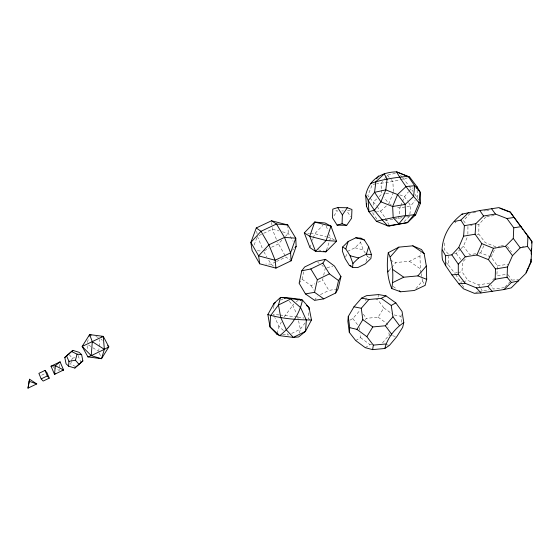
<?xml version="1.0" encoding="UTF-8"?>
<svg xmlns="http://www.w3.org/2000/svg" width="560" height="560" viewBox="0 0 560 560"><rect width="100%" height="100%" fill="white"/><g stroke="black" fill="none" stroke-linecap="round" stroke-linejoin="round"><path stroke-width="0.42" stroke-dasharray="2.8 2.1" d="M467.887 234.255L467.936 226.149M495.747 246.792L485.198 242.592L478.8 234.066L478.94 224.329L485.709 217.035M273.735 308.518L273.903 305.116M479.031 253.155L480.704 252.875L491.211 257.096L497.406 265.804L496.86 275.73L507.787 274.225M489.699 283.059L478.653 284.9L468.034 280.539L461.951 271.705L462.679 261.842L466.851 257.663M98.763 351.505L99.092 347.242M99.162 346.395L99.687 339.584M308.672 312.816L308.21 318.773L310.667 319.676M78.764 355.495L78.638 357.098L81.004 362.418M457.107 272.671L454.685 273.154L448.105 264.586L448.77 256.312M59.822 364.441L59.241 370.44L56.252 368.9M365.386 253.239L363.251 249.9L360.542 242.326L360.78 239.834M404.068 221.606L409.668 216.258L410.753 205.835L415.163 200.459M373.114 205.282L373.541 201.831L376.649 198.933M365.792 300.727L366.317 296.534M378.084 297.087L378.476 294.567M299.124 283.22L302.064 279.209L303.632 271.866M337.267 288.981L328.923 290.43L322.63 280.021L322.994 278.411M323.708 275.184L325.332 267.918M299.488 333.039L300.37 329.133L297.402 315.546M401.856 322.252L400.925 316.295L401.296 314.671M421.057 272.867L420.364 268.835L419.972 255.948L420.742 252.742M277.13 333.438L278.957 326.452L281.344 322.042M71.274 361.907L70.672 364.147L76.076 366.793M71.47 361.158L72.275 358.162L68.67 354.018M87.423 342.447L88.522 338.52M366.002 261.471L367.521 256.571L365.813 253.904M345.674 257.061L346.983 253.015M326.487 250.187L330.61 237.783L329.455 234.668M309.974 247.688L311.374 243.579M312.501 240.289L313.061 238.644M313.348 237.818L314.748 233.709L322.805 225.379M254.156 244.986L257.103 237.062M393.414 192.353L388.808 203.602L384.188 197.617M400.533 206.388L399.868 207.998L398.727 218.351L399.798 220.465M400.862 205.583L402.192 202.363M402.528 201.558L404.523 196.728L408.317 192.003M461.006 248.591L463.407 246.204L467.53 236.67M480.704 252.875L484.505 244.174M491.211 257.096L495.397 247.583M284.13 316.89L293.853 304.01M365.274 319.613L366.394 318.318L378.147 317.219L383.831 307.916L377.685 299.607L375.984 299.768M314.615 300.356L317.331 296.107M333.991 215.768L337.435 210.84L335.097 209.993M305.074 322.917L300.37 329.133L289.982 334.271M382.571 181.405L380.996 183.477L381.332 189.301M384.671 178.64L387.303 175.189L397.439 172.9M408.863 191.324L411.033 188.622L413.273 187.929M382.515 342.895L389.228 334.978L388.85 332.465M415.912 288.582L422.443 280.938L421.197 273.672M350 320.103L352.828 318.57L360.185 310.128M388.899 270.648L391.083 268.149M391.629 267.526L395.997 262.528L409.416 261.268L419.972 255.948M470.176 213.304L463.491 220.71L465.962 223.734M281.806 240.254L278.264 244.034L269.689 248.115M285.355 236.481L288.309 233.331L287.826 225.799M292.544 250.117L293.748 248.871M505.036 286.986L511.686 280.126L518.623 279.58M492.688 280.007L495.67 276.955M454.587 253.645L456.204 253.358L460.411 249.186M347.501 251.391L354.984 247.772L360.542 242.326M454.888 222.971L456.127 221.76M386.337 205.919L380.772 211.148L377.363 211.561M379.134 196.609L381.626 194.292L384.993 193.739M296.282 301.875L298.718 299.733M365.274 347.676L370.041 344.666L371.742 344.505M355.712 340.571L360.57 337.652L360.01 333.452M320.418 294.595L328.923 290.43M280.728 300.132L282.975 299.033M302.064 279.209L311.087 285.649L314.937 283.773M318.017 282.275L322.63 280.021M275.744 261.891L271.04 264.145L265.804 263.984M276.528 261.513L285.936 257.005L291.095 260.827M41.622 375.214L44.66 373.751M264.236 250.712L268.912 248.486M258.972 235.522L262.899 233.667M263.69 233.296L272.335 229.208L279.062 230.944M407.491 177.884L392.882 181.524L376.705 183.876M350.273 210L346.934 211.015L350.658 216.79M475.769 292.355L478.184 291.809M478.989 291.627L489.083 289.751M455.616 274.526L460.775 282.065L462.385 281.729M463.197 281.554L468.034 280.539M326.991 267.582L332.801 266.392M457.912 272.51L461.951 271.705M402.094 217.707L393.645 219.191M406.301 216.902L409.668 216.258M483.931 210.98L485.625 210.672M486.472 210.511L489.013 210.042M486.549 216.881L495.796 215.208M475.685 253.708L469.833 254.681L463.407 246.204M72.275 358.162L74.662 357.763M385.833 193.599L390.047 192.906M392.798 219.331L384.307 220.64M472.759 212.877L477.078 212.163M470.477 225.729L472.171 225.449M477.246 224.609L478.94 224.329M477.113 234.339L478.8 234.066M498.246 246.393L499.912 246.134M500.745 246.001L504.077 245.469M497.406 265.804L508.277 264.229M522.375 246.428L523.929 246.211M504.434 287.609L493.381 289.037L490.924 285.047M376.516 211.666L372.253 212.177L377.412 220.003M375.844 183.953L372.414 184.275L367.78 195.734L369.509 197.561M341.754 210.924L343.476 210.952M257.341 250.789L260.834 250.957M282.709 334.614L288.498 335.006L285.957 332.724M307.776 233.177L309.519 233.31M310.394 233.38L314.748 233.709L326.438 236.712M279.188 314.944L273.448 314.475L274.477 316.722M280.007 315.014L296.436 316.841M298.081 317.044L303.989 318.052M394.205 314.944L400.925 316.295M389.228 334.978L391.727 335.566M392.56 335.762L395.892 336.553M386.092 344.596L389.403 345.429M327.271 236.929L330.61 237.783L335.783 240.779M354.984 247.772L363.251 249.9M282.429 231.812L288.309 233.331L293.104 241.297M318.374 249.872L320.894 250.53M95.9 336.616L98.252 337.372M399.763 194.852L404.523 196.728L407.4 200.935M389.599 203.917L391.174 204.54M397.495 207.06L399.868 207.998L410.753 205.835L407.876 201.635M390.418 260.309L395.997 262.528M53.263 367.353L55.503 368.515M367.521 256.571L370.909 258.51M88.452 344.953L92.134 347.291M92.869 347.76L98.028 351.036M409.416 261.268L420.364 268.835M393.099 286.44L396.522 288.869M383.831 307.916L392.686 314.286M378.147 317.219L387.597 324.072L388.101 327.432M317.765 262.325L319.144 263.34M321.895 265.377L323.267 266.392M360.57 337.652L370.041 344.666M273.483 266.133L271.04 264.145L268.506 259.791M283.409 330.449L278.957 326.452L274.827 317.471M101.024 339.08L102.221 340.277M370.083 198.17L376.642 205.821M446.348 262.675L448.105 264.586M448.329 254.009L444.269 249.48L444.171 241.311M289.303 301.329L292.635 305.081L296.037 312.557M387.303 175.189L390.649 178.99M391.209 179.62L392.882 181.524L393.372 191.52M400.491 175.273L402.143 177.198M402.696 177.835L408.45 185.227M377.16 206.486L384.993 217.49M352.828 318.57L357.539 324.695M408.961 185.906L412.979 191.436M456.204 253.358L461.181 259.882M363.293 314.223L366.394 318.318M507.549 246.421L511.448 251.79M414.925 194.25L418.53 199.815M385.462 218.197L389.571 225.967M508.221 274.883L511.686 280.126M311.087 285.649L313.761 290.129M478.653 284.9L480.431 287.903M480.879 288.652L482.209 290.899M285.082 255.563L277.641 242.473M422.443 280.938L425.061 285.411M263.872 251.811L266.826 256.886M460.775 282.065L462.042 284.312M462.462 285.061L464.149 288.064M257.397 236.271L262.815 249.522M276.388 239.351L272.335 229.208L271.999 225.841M99.372 353.101L100.905 357.105M326.263 226.107L328.006 230.776M359.226 327.572L359.562 330.092M256.732 231.28L257.068 233.772M271.67 222.474L271.915 225.001M87.108 345.737L87.423 350.028M381.381 190.134L381.626 194.292M417.123 190.162L417.361 197.771"/><path stroke-width="0.84" d="M476.42 287.91L487.851 286.405L495.187 279.223L495.481 268.975L488.46 259.658L476.868 254.996L465.325 256.781L458.29 264.187L458.297 274.281L465.199 283.283L476.42 287.91L480.963 292.95L503.972 289.555L511.217 287.896L526.113 273.126L531.041 262.164L532 241.528L510.174 211.974L498.89 207.613L479.801 210.532L462.07 214.067C447.104 225.666 439.88 240.828 442.456 259.84L445.683 265.706L451.962 274.911L458.794 283.794L463.442 288.792L474.397 293.328L480.963 292.95M337.127 225.148L342.069 223.755L342.377 214.921L347.361 207.753L351.946 209.489L351.589 218.239L346.696 225.337L337.127 225.148L332.521 217.875L332.766 209.139L337.673 207.578L347.361 207.753M518.651 280.854L511.392 282.478L507.073 277.235L507.465 266.98L512.498 255.661L520.212 247.786L527.52 246.442L531.615 251.986M528.78 266.406L530.866 261.765L530.957 259.196M531.153 254.044L531.384 248.955M527.52 246.442L527.933 235.9M520.212 247.786L513.275 238.42L513.772 227.801L506.926 218.519L495.418 214.046L483.581 216.006L475.825 223.671L464.38 225.694L460.845 220.129L454.489 221.473M273.903 305.116L273.987 303.415L280.539 297.43L285.971 297.577L299.327 299.194L302.47 300.09L309.078 307.706L311.486 319.977L305.494 331.359L298.613 336.952L293.328 337.393L279.72 335.671L276.927 334.215L269.997 326.907L267.862 314.58L273.987 303.415L275.485 302.687M531.713 243.082L531.811 241.402L524.02 230.993M342.601 247.03L342.363 251.118L345.156 258.685L349.363 265.412L352.597 267.442L357.707 267.596L365.239 263.914L370.909 258.51L371.42 254.471L368.676 246.743L364.308 239.953L360.948 238.175L355.845 237.79L348.194 241.479L342.601 247.03L345.793 248.906L350.105 255.752L352.933 263.473L352.597 267.442M513.275 238.42L505.519 246.281L493.458 248.283L481.824 243.642L475.111 234.213L475.825 223.671M68.6 366.17L68.943 361.326L66.57 355.915L72.842 350.371L79.016 352.289L81.634 354.634L82.866 360.934L74.844 368.06L68.6 366.17L66.045 363.748L64.792 357.448L72.842 350.371M442.323 249.928L445.578 255.731L451.843 254.842L458.773 247.38L463.61 236.159L464.38 225.694M87.934 356.909L91.231 355.656L92.302 341.677L89.628 334.593L103.271 336.357L108.822 346.871L101.514 358.701L87.934 356.909L82.152 346.444L89.628 334.593L91.196 335.097M308.945 309.407L309.078 307.706L306.474 305.431M348.278 316.449L347.872 321.251L349.293 332.339L355.712 340.571L365.274 347.676L372.596 349.629L384.811 348.495L389.403 345.429L396.725 336.749L402.661 327.362L403.795 322.602L402.031 311.423L395.815 302.89L385.966 295.855L378.476 294.567L366.422 295.701L361.557 298.144L353.976 306.81L348.278 316.449L349.72 327.656L349.293 332.339M366.443 206.157L365.68 195.216C369.103 179.55 381.262 172.081 396.592 171.857L409.703 177.135L417.018 186.774L420.154 192.143L420.476 203.224L415.646 214.788L407.47 222.621L389.571 225.967L387.772 225.876L376.39 221.27L368.942 211.715L366.443 206.157L366.751 203.749M28 388.143L29.575 379.232L36.75 383.936L28 388.143L29.575 379.232M388.276 252.679C386.484 264.481 387.037 277.508 391.776 288.54L400.638 291.781L414.281 290.5L425.061 285.411L426.699 279.342L426.328 266.035L424.151 253.589L421.512 249.543L412.783 245.819L398.867 247.135L388.276 252.679C393.197 263.578 393.715 276.801 391.776 288.54M372.596 349.629L373.345 345.128L366.842 336.679L356.965 329.385L349.72 327.656M384.811 348.495C387.303 338.135 394.954 328.447 403.795 322.602M301.749 270.83L299.124 283.22L305.438 293.909L314.615 300.356L323.771 298.858L335.671 293.02L338.107 288.834L340.949 276.563L334.467 266.056L325.493 259.343L316.393 261.31L304.668 266.973L301.749 270.83L310.828 268.954L322.854 263.13L325.493 259.343M323.771 298.858L314.559 292.32L317.331 279.748L310.828 268.954M335.671 293.02L338.541 280.588L340.949 276.563M79.065 364.42L75.439 360.241L77.049 354.172L71.575 351.512M89.187 336.161L89.628 334.593M107.625 345.674L108.822 346.871L104.349 349.356L101.514 358.701L91.231 355.656L82.152 346.444L103.271 336.357L104.349 349.356L91.231 355.656M352.933 263.473L358.638 257.964L366.345 254.212L368.676 246.743M345.793 248.906L348.194 241.479M326.487 250.187L325.934 251.839L315.525 251.307L309.974 247.688L304.29 232.911L314.685 222.026L325.108 222.992L330.96 226.17L336.525 241.206L325.934 251.839L323.414 251.188M291.095 260.827L296.149 246.365L295.75 238.175L287.777 224.966L271.502 220.787L256.284 227.955L250.873 242.431L252.098 250.537L259.707 263.795L275.933 268.114L291.095 260.827L290.598 252.847L284.494 237.405L276.486 224L271.502 220.787M476.868 254.996L481.824 243.642M488.46 259.658L493.458 248.283M526.001 272.58L528.087 267.946M356.965 329.385L362.824 319.648L361.27 308.273L368.921 299.495L381.283 298.34L385.966 295.855M366.842 336.679L372.792 326.942L385.336 325.773L392.966 316.827L391.23 305.466L381.283 298.34M376.593 178.703L378.686 175.917M392.91 282.52L403.732 277.214L417.879 275.884L426.328 266.035M387.807 271.901L388.899 270.648M390.397 256.774L398.867 247.135M294.945 247.618L296.149 246.365M74.844 368.06L75.663 367.22M460.845 220.129L468.503 212.632M503.972 289.555L511.392 282.478M76.076 366.793L82.866 360.934M64.792 357.448L66.57 355.915M55.692 373.373L54.509 374.353L51.023 366.198L60.074 361.865L63.588 369.985L54.509 374.353L55.335 365.701L60.074 361.865M391.23 305.466L395.815 302.89M317.331 279.748L329.413 273.868L338.541 280.588M284.473 298.305L285.971 297.577M49.259 378.133L43.162 381.066L41.188 378.889L38.878 373.366L45.01 370.433L46.942 372.659L49.259 378.133L47.334 375.935L45.01 370.433M41.188 378.889L47.334 375.935M101.892 336.966L103.271 336.357M370.37 183.596C382.48 179.263 395.395 177.443 408.17 176.351L414.687 185.717L420.154 192.143L419.09 202.804L414.197 214.536L407.47 222.621L387.772 225.876C379.001 216.839 370.846 206.766 365.68 195.216M376.39 221.27C389.277 218.323 402.486 215.341 415.646 214.788L414.155 215.159M305.438 293.909L314.559 292.32M463.61 236.159L475.111 234.213M495.481 268.975L507.465 266.98M495.187 279.223L507.073 277.235M68.943 361.326L75.439 360.241M513.772 227.801L521.115 226.632M506.926 218.519L514.29 217.434M51.023 366.198L55.335 365.701L63.588 369.985L62.139 370.139M451.962 274.911L458.297 274.281M373.345 345.128L385.721 343.98M458.794 283.794L465.199 283.283M311.486 319.977C296.905 319.9 281.841 318.689 267.862 314.58M366.345 254.212L371.42 254.471M336.525 241.206L326.158 240.506L309.778 236.285L304.29 232.911M276.927 334.215L278.579 334.327M287.777 224.966L276.486 224L260.995 231.315L250.873 242.431L258.622 255.871L259.707 263.795M77.049 354.172L81.634 354.634M361.557 298.144L368.921 299.495M353.976 306.81L361.27 308.273M355.845 237.79L364.308 239.953M350.105 255.752L358.638 257.964M349.363 265.412L351.036 265.853M420.476 203.224L419.09 202.804C410.704 193.2 402.752 183.05 396.592 171.857L409.703 177.135M462.07 214.067L462.798 214.305M342.069 223.755L346.696 225.337M29.043 381.241L36.75 383.936M499.933 208.25L509.474 211.939M417.879 275.884L426.699 279.342M387.968 225.316L389.571 225.967M92.302 341.677L104.349 349.356M412.783 245.819L424.151 253.589M392.343 269.241L403.732 277.214M399.266 290.808L400.638 291.781M256.284 227.955L260.995 231.315L268.905 244.818L275.149 260.246L275.933 268.114M362.824 319.648L372.792 326.942M299.327 299.194L300.629 300.328M487.851 286.405L492.317 291.508M385.336 325.773L391.762 334.355M505.519 246.281L512.498 255.661M522.998 229.621L514.409 217.959M392.966 316.827L399.315 325.43M513.485 216.685L510.174 211.974M491.498 208.593L495.418 214.046M458.773 247.38L465.325 256.781M479.801 210.532L483.581 216.006M451.843 254.842L458.29 264.187M337.673 207.578L342.377 214.921M322.854 263.13L329.413 273.868M530.866 261.765L531.041 262.164M417.018 186.774L417.074 188.468M445.578 255.731L445.683 265.706M270.522 315.721L269.997 326.907L279.72 335.671C290.815 326.844 299.684 314.104 302.47 300.09L280.539 297.43L278.474 304.99L270.522 315.721M306.355 320.166L305.494 331.359L293.328 337.393L286.454 329.987L280.728 317.506L278.474 304.99L290.759 298.991L300.699 307.706L306.355 320.166M414.687 185.717L413.581 196.462L405.16 204.435L392.644 206.5L380.933 201.831L374.563 192.311L375.893 181.643L384.307 173.873L387.079 179.151L385.805 189.896L380.933 201.831L374.451 210.161L368.942 211.715L368.186 200.69L374.563 192.311L385.805 189.896L397.565 194.53L405.16 204.435L405.615 215.642L398.909 223.783L393.204 217.693L392.644 206.5L397.565 194.53L406.042 186.571L414.687 185.717M330.96 226.17L326.158 240.506L315.525 251.307L309.778 236.285L314.685 222.026L330.96 226.17M295.75 238.175L290.598 252.847L275.149 260.246L258.622 255.871L268.905 244.818L284.494 237.405L295.75 238.175"/></g></svg>
